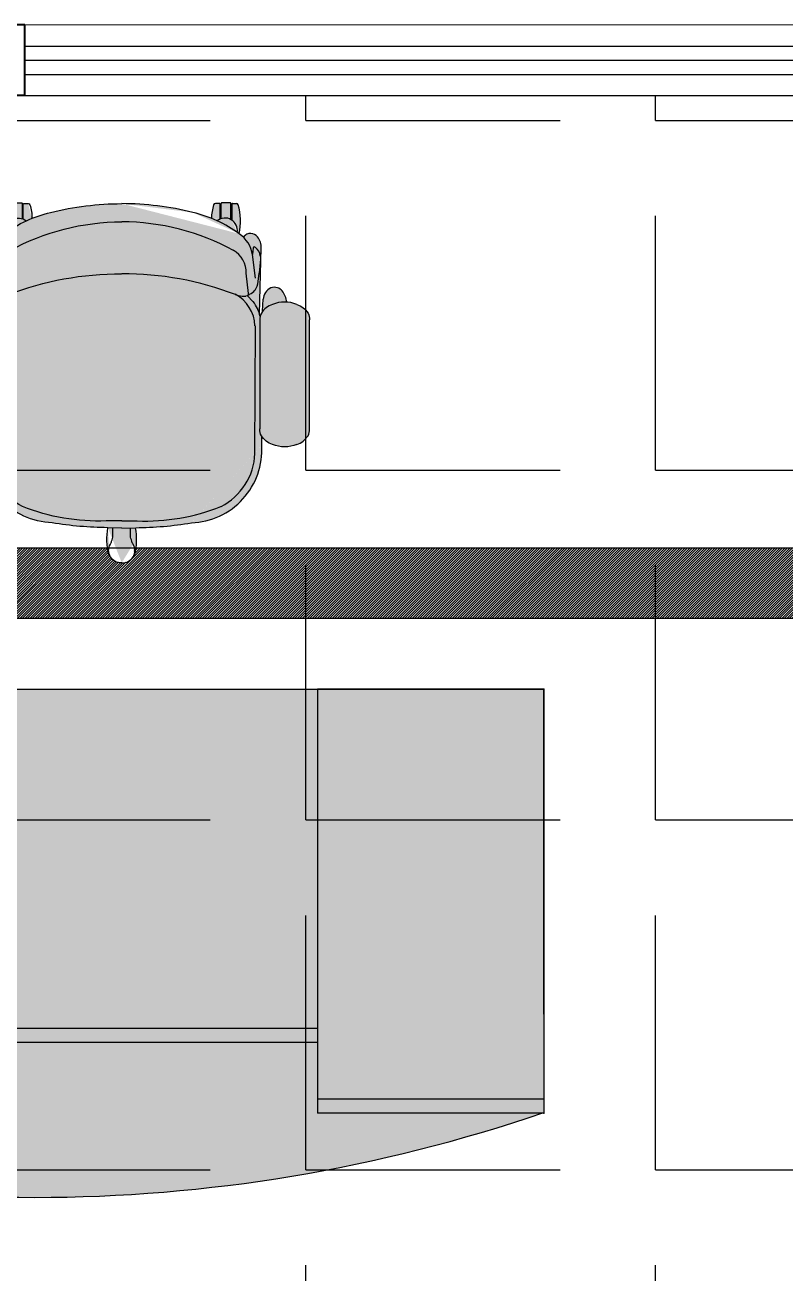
# Model space of a CAD drawing. Header units: inches. Extents: x 547 to 1628, y -123 to 254.
# Drawn here: x 623.7 to 677.4, y 166 to 254.3 of the extents above; entities that cross this region are included whole.
import ezdxf

# ---------------------------------------------------------------- set-up
doc = ezdxf.new("R2010")
doc.units = ezdxf.units.IN
doc.header["$MEASUREMENT"] = 0
doc.layers.add('Electrical-Baskets', color=6, linetype='Continuous')
doc.layers.add('Furniture', color=253, linetype='Continuous')
for name, color, linetype, lineweight in [('hatch', 252, 'Continuous', 0), ('Low Wall', 254, 'Continuous', 13), ('Wall', 7, 'Continuous', 40), ('Window', 150, 'Continuous', 25)]:
    doc.layers.add(name, color=color, linetype=linetype, lineweight=lineweight)
doc.styles.get("Standard").update_dxf_attribs({"font": ''})
doc.styles.get('Standard').set_extended_font_data('Arial')

# ---------------------------------------------------------------- blocks, each defined once
blk = doc.blocks.new('eqdf342')
h = blk.add_hatch(color=254)
h.paths.add_polyline_path([(0, -584.1999999999971), (736.5999999999985, -584.1999999999972), (736.5999999999985, -203.1999999999971), (609.5999999999985, -203.1999999999971), (609.5999999999985, 812.8000000000028), (0, 812.8000000000029)])
h.paths.add_polyline_path([(736.5999999999984, 812.8000000000028), (736.5999999999985, 1219.199999999997), (0, 1219.199999999997), (0, 812.8000000000029)])
h.paths.add_polyline_path([(762, 1216.881612280917), (762, 812.8000000000028), (635.0000000000001, 812.800000000003), (634.9999999999999, -177.8000000000029), (761.9999999999999, -177.8000000000029), (762.0000000000005, -607.2816122809093, 0.1662200486871662)])
h.paths.add_polyline_path([(635, 812.8000000000029), (609.5999999999985, 812.8000000000029), (609.5999999999985, -177.8000000000029), (635, -177.8000000000029)], flags=16)
h.paths.add_polyline_path([(736.5999999999987, 812.8000000000028), (761.9999999999999, 812.8000000000029), (762, 1216.881612280917, 0.0002172893384695846), (761.2062500000045, 1219.199999999997), (736.5999999999984, 1219.199999999997)])
h.paths.add_polyline_path([(736.5999999999987, -609.6000000000058), (761.2062499999993, -609.6000000000058, 0.0002172893384708728), (761.9999999999998, -607.281612280912), (761.9999999999999, -203.1999999999971), (736.5999999999984, -203.1999999999971)])
h.paths.add_polyline_path([(0, -584.1999999999971), (0, 0), (-660.4000000000016, 0), (-660.4000000000016, -584.1999999999971)])
h.paths.add_polyline_path([(-660.4000000000015, 0), (-1066.800000000003, 0), (-1066.800000000003, -584.1999999999971), (-660.4000000000016, -584.1999999999971)])
h.paths.add_polyline_path([(-1066.800000000003, -584.199999999997), (-1066.800000000003, -609.6000000000057), (0, -609.6000000000058), (0, -584.1999999999971)])
h.paths.add_polyline_path([(0, -584.1999999999971), (0, -609.6000000000058), (736.5999999999984, -609.6000000000058), (736.5999999999985, -584.1999999999972)])
h.paths.add_polyline_path([(-0.006350000000000001, -609.6000000000058), (-0.006349999999999994, -609.4814666666725), (0.03175000000000001, -609.4814666666725), (0.03175, -609.6000000000058)], flags=9)
at = {"color": 0, "linetype": 'ByBlock', "lineweight": -2}
for p, q in [((0, -609.6000000000058), (0, 1219.199999999997)), ((0, 1219.199999999997), (762, 1219.199999999997)), ((584.1999999999971, 1219.199999999997), (0, 1219.199999999997)), ((0, 1219.199999999997), (0, 812.8000000000029)), ((736.5999999999985, 812.8000000000029), (736.5999999999985, 1219.199999999997)), ((762, 1219.199999999997), (762, 812.8000000000029)), ((0, 812.8000000000029), (762, 812.8000000000029)), ((609.5999999999985, -203.1999999999971), (609.5999999999985, 812.8000000000029)), ((635, 812.8000000000029), (635, -177.8000000000029)), ((-1066.800000000003, 0), (-660.4000000000015, 0)), ((0, 0), (-1066.800000000003, 0)), ((-1066.800000000003, 0), (-1066.800000000003, -609.6000000000058)), ((-660.4000000000015, 0), (-660.4000000000015, -584.1999999999971)), ((0, -609.6000000000058), (0, 0)), ((762, -177.8000000000029), (609.5999999999985, -177.8000000000029)), ((762, -177.8000000000029), (762, -609.6000000000058)), ((762, -203.1999999999971), (609.5999999999985, -203.1999999999971)), ((736.5999999999985, -609.6000000000058), (736.5999999999985, -203.1999999999971)), ((-1066.800000000003, -584.1999999999971), (0, -584.1999999999971)), ((736.5999999999985, -584.1999999999971), (0, -584.1999999999971)), ((-1066.800000000003, -609.6000000000058), (0, -609.6000000000058)), ((762, -609.6000000000058), (0, -609.6000000000058))]:
    blk.add_line(p, q, dxfattribs=at)
blk.add_arc((-1905.793749999997, 304.8000000000029), 2819.4, 341.0753583147715, 18.92464669427573, dxfattribs=at)
for p in [(0, 1219.199999999997), (762, 1219.199999999997), (-1066.800000000003, 0), (0, 0), (-1066.800000000003, -609.6000000000058), (0, -609.6000000000058), (0, -609.6000000000058), (762, -608.0124999999971)]:
    blk.add_point(p, dxfattribs=at)
at = {"color": 0, "linetype": 'ByBlock', "lineweight": -2, "flags": 1}
for tag in ['CAPQT', 'CAPPN', 'CAPMG', 'CAPMC', 'CAPDH', 'CAPGC']:
    blk.add_attdef(tag, (762, 1219.199999999997), '', height=0.0254, rotation=270, dxfattribs=at)
at = {"color": 0, "linetype": 'ByBlock', "lineweight": -2, "text_generation_flag": 4, "flags": 1}
for tag in ['CAPQT', 'CAPMG', 'CAPMC', 'CAPGC', 'CAPDH', 'CAPPN']:
    blk.add_attdef(tag, (0, -609.6000000000058), '', height=0.0254, rotation=90, dxfattribs=at)
blk = doc.blocks.new('fdss')
at = {"layer": 'hatch', "ltscale": 10}
h = blk.add_hatch(color=254, dxfattribs=at)
edge = h.paths.add_edge_path(flags=17)
edge.add_line((62.16453280020505, -4.656612873077393e-10), (62.65903404541314, 15.82403984229313))
edge.add_line((62.65903404541314, 15.82403984229313), (60.10727747343481, 15.79773307353025))
edge.add_line((60.10727747343481, 15.79773307353025), (56.93228382337838, 15.79773307353025))
edge.add_line((56.93228382337838, 15.79773307353025), (55.34478699835017, 15.79773307353025))
edge.add_line((55.34478699835017, 15.79773307353025), (52.96354176104069, 15.79773307353025))
edge.add_line((52.96354176104069, 15.79773307353025), (49.78854811098427, 15.79773307353025))
edge.add_line((49.78854811098427, 15.79773307353025), (47.40730287320912, 15.79773307353025))
edge.add_line((47.40730287320912, 15.79773307353025), (45.81980604818091, 15.79773307353025))
edge.add_line((45.81980604818091, 15.79773307353025), (43.43856081087142, 16.59148148604436))
edge.add_line((43.43856081087142, 16.59148148604436), (41.05731557309628, 17.38522989855846))
edge.add_line((41.05731557309628, 17.38522989855846), (38.67607033578679, 18.17897831107257))
edge.add_line((38.67607033578679, 18.17897831107257), (37.08857351075858, 18.17897831107257))
edge.add_line((37.08857351075858, 18.17897831107257), (36.29482509801164, 18.97272672358667))
edge.add_line((36.29482509801164, 18.97272672358667), (33.91357986070216, 19.76647513610078))
edge.add_line((33.91357986070216, 19.76647513610078), (33.13753408472985, 20.54252091189846))
edge.add_ellipse((22.00735367275774, 1.510261648218147), major_axis=(15.59814902371642, 15.59814902371642), ratio=0.9999999999994021, start_angle=14.31790664952094, end_angle=138.9257860784577)
edge.add_line((0, -4.656612873077393e-10), (62.16453280020505, -4.656612873077393e-10))
edge = h.paths.add_edge_path()
edge.add_ellipse((42.64481239812449, -96.12079309119144), major_axis=(-86.84040243810473, 86.84040243810475), ratio=0.9999999999995066, start_angle=-54.51482813722178, end_angle=-31.86935314599312)
edge.add_ellipse((15.46686084894463, 20.38715955446241), major_axis=(-2.245059540254192, 2.245059540254193), ratio=0.9999999999984173, start_angle=-31.86935314378919, end_angle=26.50679336187554)
edge.add_ellipse((22.00735367275774, 1.510261648218147), major_axis=(15.59814902371642, 15.59814902371642), ratio=0.9999999999994021, start_angle=14.31790664952094, end_angle=138.9257860784577)
edge.add_line((33.13753408472985, 20.54252091189846), (33.91357986070216, 19.76647513610078))
edge.add_line((33.91357986070216, 19.76647513610078), (36.29482509801164, 18.97272672358667))
edge.add_line((36.29482509801164, 18.97272672358667), (37.08857351075858, 18.17897831107257))
edge.add_line((37.08857351075858, 18.17897831107257), (38.67607033578679, 18.17897831107257))
edge.add_line((38.67607033578679, 18.17897831107257), (41.05731557309628, 17.38522989855846))
edge.add_line((41.05731557309628, 17.38522989855846), (43.43856081087142, 16.59148148604436))
edge.add_line((43.43856081087142, 16.59148148604436), (45.81980604818091, 15.79773307353025))
edge.add_line((45.81980604818091, 15.79773307353025), (47.40730287320912, 15.79773307353025))
edge.add_line((47.40730287320912, 15.79773307353025), (49.78854811098427, 15.79773307353025))
edge.add_line((49.78854811098427, 15.79773307353025), (52.96354176104069, 15.79773307353025))
edge.add_line((52.96354176104069, 15.79773307353025), (55.34478699835017, 15.79773307353025))
edge.add_line((55.34478699835017, 15.79773307353025), (56.93228382337838, 15.79773307353025))
edge.add_line((56.93228382337838, 15.79773307353025), (60.10727747343481, 15.79773307353025))
edge.add_line((60.10727747343481, 15.79773307353025), (62.65903404541314, 15.82403984229313))
edge.add_line((62.65903404541314, 15.82403984229313), (62.94580013444647, 25.00055468949722))
edge = h.paths.add_edge_path()
edge.add_ellipse((238.8648282843642, 314.2471361794742), major_axis=(16.3154733121959, 16.31547331219589), ratio=0.9999999999949136, start_angle=41.04821798914606, end_angle=72.42165833937003)
edge.add_ellipse((247.5960608222522, 303.1346584042185), major_axis=(-26.19981717152747, 26.19981717152748), ratio=0.9999999999970061, start_angle=-13.50410581386768, end_angle=26.58752619633451)
edge.add_ellipse((272.2022616099566, 292.8159290415351), major_axis=(63.98071868391708, 3.233083592315019e-14), ratio=0.9637863869226073, start_angle=159.0760745588608, end_angle=200.9239254411391)
edge.add_ellipse((247.5960608222522, 282.4971996787935), major_axis=(26.19981717152094, 26.19981717152094), ratio=0.9999999999896932, start_angle=153.4124738034124, end_angle=193.5041058139157)
edge.add_ellipse((238.8648282843642, 271.3847219035961), major_axis=(-16.31547331257093, 16.31547331257093), ratio=0.9999999999814695, start_angle=107.5783416604748, end_angle=138.9517820104625)
edge.add_line((240.4549876037054, 248.3660179406288), (436.3413625108078, 248.3660179406288))
edge.add_ellipse((437.9315218296833, 271.3847219035961), major_axis=(-16.31547331203324, 16.31547331203324), ratio=0.9999999999899292, start_angle=131.0482179898794, end_angle=162.4216583390534)
edge.add_ellipse((429.200289292261, 282.4971996787935), major_axis=(-26.19981717152094, 26.19981717152094), ratio=0.9999999999896932, start_angle=166.4958941860843, end_angle=206.5875261965876)
edge.add_ellipse((404.5940885045566, 292.8159290415351), major_axis=(63.98071868391708, 3.233083592315019e-14), ratio=0.9637863869226073, start_angle=-20.92392544113925, end_angle=20.92392544113918)
edge.add_ellipse((429.200289292261, 303.1346584042185), major_axis=(26.19981717152748, 26.19981717152747), ratio=0.9999999999970057, start_angle=333.4124738036655, end_angle=373.5041058138676)
edge.add_ellipse((437.9315218296833, 314.2471361794742), major_axis=(16.31547331192588, 16.31547331192588), ratio=0.9999999999877751, start_angle=17.57834166091554, end_angle=48.95178201018164)
edge.add_line((436.3413625108078, 337.2658401424414), (240.4549876037054, 337.2658401423832))
edge = h.paths.add_edge_path()
edge.add_ellipse((429.200289292261, 282.4971996787935), major_axis=(-26.19981717152174, 26.19981717152173), ratio=0.9999999999783411, start_angle=172.7728919291521, end_angle=206.5875261968479, ccw=False)
edge.add_line((451.89595108293, 253.2095269217389), (473.5588068524376, 253.9832003421034))
edge.add_ellipse((471.6697116792202, 278.6372642799397), major_axis=(-17.48415781821646, 17.48415781821646), ratio=0.9999999999992946, start_angle=139.3816749517227, end_angle=199.7989738593442)
edge.add_ellipse((477.9627073635347, 274.2467711704085), major_axis=(-12.17036714668548, 12.17036714668549), ratio=0.9999999999946202, start_angle=204.1075801314231, end_angle=244.1770488223039)
edge.add_ellipse((475.389351521153, 273.3216255228035), major_axis=(-14.10393306961591, 14.10393306961591), ratio=0.9999999999015662, start_angle=244.2588881505525, end_angle=273.2040413972871)
edge.add_ellipse((467.3002130929381, 263.447237778455), major_axis=(-23.12482238218126, 23.12482238218126), ratio=0.9999999999719843, start_angle=-85.83154955171199, end_angle=-47.07157928400427)
edge.add_ellipse((404.5940885045566, 292.8159290415351), major_axis=(-63.98071868388828, 3.546376629702497e-09), ratio=0.9637863869156994, start_angle=159.0760745619891, end_angle=183.0801526079644, ccw=False)
edge = h.paths.add_edge_path()
edge.add_ellipse((597.4749527452514, 185.6598933518981), major_axis=(15.59814902379616, 15.59814902379616), ratio=0.9999999999970731, start_angle=275.5241782402335, end_angle=414.2736254379337)
edge.add_ellipse((406.9753337418661, 76.12261242471868), major_axis=(-161.5397348798268, 161.5397348798268), ratio=0.9999999999109419, start_angle=249.7139986796067, end_angle=260.0838050003027, ccw=False)
edge = h.paths.add_edge_path()
edge.add_ellipse((645.893605908379, 179.3099060517852), major_axis=(-0.5388142776209869, 0.5388142776209869), ratio=0.9999999996587985, start_angle=134.9999992899502, end_angle=224.9999949984312)
edge.add_line((646.6873543206602, 179.3865571386996), (646.6873543206602, 195.1082230504835))
edge.add_ellipse((645.893605908379, 195.1848743020673), major_axis=(0.5388142775336758, 0.5388142775336756), ratio=0.999999999982885, start_angle=314.9999949925429, end_angle=404.9999975145138)
edge.add_line((645.8169547850266, 195.9786227145814), (616.971832758747, 195.9786227145814))
edge.add_ellipse((597.4749527452514, 185.6598933518981), major_axis=(15.59814902319734, 15.59814902319735), ratio=0.9999999999942153, start_angle=296.10438023809905, end_angle=342.8900440389296, ccw=False)
edge.add_line((618.3453036285937, 178.5161576392711), (645.816954724025, 178.5161576392711))
edge = h.paths.add_edge_path()
edge.add_ellipse((597.4749527452514, 185.6598933518981), major_axis=(15.59814902862037, 15.59814902862037), ratio=0.9999999997031984, start_angle=275.52417823862015, end_angle=291.6834572484812, ccw=False)
edge.add_ellipse((406.9753337418661, 76.12261242471868), major_axis=(-161.5397351408764, 161.5397351408764), ratio=0.9999999985610724, start_angle=246.8955806917932, end_angle=249.7139987047584, ccw=False)
edge.add_ellipse((615.731166232843, 284.08469650388), major_axis=(-9.445928222784465, 122.5300878233641), ratio=0.810019521960175, start_angle=176.4122325360883, end_angle=190.699574069107)
edge.add_ellipse((642.7186122583225, 168.1974282765295), major_axis=(-2.245059540182729, 2.24505954018273), ratio=0.9999999999713267, start_angle=148.1306555019416, end_angle=224.9999949924542)
edge.add_line((645.893605908379, 168.1974279989954), (645.893605908379, 175.3411638503894))
edge.add_ellipse((644.3061090833507, 175.3411639892147), major_axis=(1.122529770131225, 1.122529770131225), ratio=0.9999999999257737, start_angle=314.9999949874055, end_angle=404.9999974979428)
edge.add_line((644.3061091527343, 176.9286608142429), (617.7325459956191, 176.9286608142429))
edge = h.paths.add_edge_path()
edge.add_ellipse((644.3061090833507, 199.1536163646379), major_axis=(-1.122529770102121, 1.122529770102121), ratio=0.9999999999776287, start_angle=134.9999993102884, end_angle=224.9999949922737)
edge.add_line((645.893605908379, 199.1536162258708), (645.893605908379, 206.2973517997307))
edge.add_ellipse((642.7186122583225, 206.297352077323), major_axis=(-2.245059540235192, 2.245059540235192), ratio=0.9999999999646646, start_angle=224.9999949915946, end_angle=301.8693549635969)
edge.add_ellipse((615.731166232843, 90.41008385003079), major_axis=(-11.24737355771313, 122.3798879525913), ratio=0.94439672326674, start_angle=-19.36337202779663, end_angle=6.484992822207834)
edge.add_ellipse((406.9753337418661, 76.12261242471868), major_axis=(-161.5397349543292, 161.5397349543292), ratio=0.9999999994715403, start_angle=260.0838050045734, end_angle=261.1253731376074, ccw=False)
edge.add_ellipse((597.4749527452514, 185.6598933518981), major_axis=(-15.59814902387661, 15.59814902387661), ratio=0.9999999999863068, start_angle=257.66606485321, end_angle=324.2736254374823, ccw=False)
edge.add_line((616.0449900068343, 197.5661195396096), (644.3061090642586, 197.5661195396096))
h = blk.add_hatch(color=254, dxfattribs=at)
edge = h.paths.add_edge_path()
edge.add_ellipse((238.8648282843642, 271.3847219043528), major_axis=(-16.31547331257093, 16.31547331257093), ratio=0.9999999999814695, start_angle=107.5783416604748, end_angle=138.9517820104625)
edge.add_line((240.4549876037054, 248.3660179413855), (338.3981750570238, 248.3660179413855))
edge.add_line((338.3981750570238, 248.3660179413855), (338.3981750570238, 1.164153218269348e-10))
edge.add_line((338.3981750570238, 1.164153218269348e-10), (62.16453280020505, -5.820766091346741e-11))
edge.add_line((62.16453280020505, -5.820766091346741e-11), (62.94653849164024, 25.02418212714838))
edge.add_ellipse((687.9622717713937, 20.56022354937159), major_axis=(55.96045752096281, 622.5215024511311), ratio=0.9999999999400125, start_angle=85.50716150819142, end_angle=94.72748685206261, ccw=False)
edge.add_ellipse((202.3282688097097, 120.8140457994305), major_axis=(55.19465841688588, 118.8843655737606), ratio=0.9963052455598815, start_angle=21.215565145042376, end_angle=112.9421562131644, ccw=False)
edge.add_line((210.9194758511148, 251.5410115915001), (227.2169176978059, 251.5410115914419))
edge.add_ellipse((247.5960608222522, 282.4971996796085), major_axis=(-26.19981730991037, 26.19981730991037), ratio=0.9999999949977518, start_angle=101.6654831023674, end_angle=103.5041057487518)
edge = h.paths.add_edge_path()
edge.add_line((475.8330085272901, 248.3660179413855), (565.7250162446871, 250.7472631789278))
edge.add_ellipse((566.6245032921433, 221.1834113001241), major_axis=(-20.91447363501026, 20.91447363501025), ratio=0.9999999999920114, start_angle=275.36488102564175, end_angle=316.7426997715107, ccw=False)
edge.add_ellipse((575.052072621882, 230.6586626296048), major_axis=(11.95745736347888, 11.95745736347888), ratio=0.9999999999796412, start_angle=320.28259989838864, end_angle=366.8763062670017, ccw=False)
edge.add_ellipse((577.8667774568312, 231.3834726554342), major_axis=(9.933814021855332, 9.933814021855332), ratio=0.999999999902728, start_angle=288.35919730132923, end_angle=318.395637194426, ccw=False)
edge.add_ellipse((574.3975931033492, 233.1094834069954), major_axis=(12.67372504345916, 12.67372504345916), ratio=0.9999999997883333, start_angle=261.5394185256755, end_angle=288.4001101327738, ccw=False)
edge.add_ellipse((545.0875575193204, 180.103654465056), major_axis=(39.29928148807686, 39.29928148807686), ratio=0.9999999996418352, start_angle=349.0298279231851, end_angle=358.99702939766524, ccw=False)
edge.add_ellipse((406.9753337418661, 76.12261242547538), major_axis=(161.5397348646931, 161.5397348646931), ratio=0.9999999999986922, start_angle=328.1159662730934, end_angle=351.2099286872469, ccw=False)
edge.add_ellipse((121.7354931151494, -0.171140328340698), major_axis=(-95.63585906422314, 514.8435683179765), ratio=0.9999999999757968, start_angle=259.4955687369527, end_angle=273.6406424976088, ccw=False)
edge.add_line((645.3862241138704, 2.91038304567337e-10), (338.3981750570238, 1.164153218269348e-10))
edge.add_line((338.3981750570238, 1.164153218269348e-10), (338.3981750570238, 248.3660179413855))
edge.add_line((338.3981750570238, 248.3660179413855), (475.8330085272901, 248.3660179413855))
h = blk.add_hatch(color=254, dxfattribs=at)
edge = h.paths.add_edge_path(flags=17)
edge.add_line((62.16453280020505, -4.656612873077393e-10), (62.65903404541314, -15.82403984322445))
edge.add_line((62.65903404541314, -15.82403984322445), (60.10727747343481, -15.79773307440337))
edge.add_line((60.10727747343481, -15.79773307440337), (56.93228382337838, -15.79773307440337))
edge.add_line((56.93228382337838, -15.79773307440337), (55.34478699835017, -15.79773307440337))
edge.add_line((55.34478699835017, -15.79773307440337), (52.96354176104069, -15.79773307440337))
edge.add_line((52.96354176104069, -15.79773307440337), (49.78854811098427, -15.79773307440337))
edge.add_line((49.78854811098427, -15.79773307440337), (47.40730287320912, -15.79773307440337))
edge.add_line((47.40730287320912, -15.79773307440337), (45.81980604818091, -15.79773307440337))
edge.add_line((45.81980604818091, -15.79773307440337), (43.43856081087142, -16.59148148691747))
edge.add_line((43.43856081087142, -16.59148148691747), (41.05731557309628, -17.38522989948979))
edge.add_line((41.05731557309628, -17.38522989948979), (38.67607033578679, -18.17897831200389))
edge.add_line((38.67607033578679, -18.17897831200389), (37.08857351075858, -18.17897831200389))
edge.add_line((37.08857351075858, -18.17897831200389), (36.29482509801164, -18.972726724518))
edge.add_line((36.29482509801164, -18.972726724518), (33.91357986070216, -19.7664751370321))
edge.add_line((33.91357986070216, -19.7664751370321), (33.13753408472985, -20.54252091282979))
edge.add_ellipse((22.00735367275774, -1.51026164914947), major_axis=(-15.59814902371735, 15.59814902371735), ratio=0.9999999999993979, start_angle=41.07421392139162, end_angle=165.682093350479, ccw=False)
edge.add_line((0, -4.656612873077393e-10), (62.16453280020505, -4.656612873077393e-10))
edge = h.paths.add_edge_path()
edge.add_ellipse((42.64481239812449, 96.12079309031833), major_axis=(-86.84040243861882, 86.84040243861882), ratio=0.9999999999997183, start_angle=121.8693531459794, end_angle=144.5148281371963, ccw=False)
edge.add_ellipse((15.46686084894463, -20.38715955533553), major_axis=(2.245059540283108, 2.245059540283108), ratio=0.9999999999925331, start_angle=153.493206638986, end_angle=211.869353144179, ccw=False)
edge.add_ellipse((22.00735367275774, -1.51026164914947), major_axis=(-15.59814902371735, 15.59814902371735), ratio=0.9999999999993979, start_angle=41.07421392139162, end_angle=165.682093350479, ccw=False)
edge.add_line((33.13753408472985, -20.54252091282979), (33.91357986070216, -19.7664751370321))
edge.add_line((33.91357986070216, -19.7664751370321), (36.29482509801164, -18.972726724518))
edge.add_line((36.29482509801164, -18.972726724518), (37.08857351075858, -18.17897831200389))
edge.add_line((37.08857351075858, -18.17897831200389), (38.67607033578679, -18.17897831200389))
edge.add_line((38.67607033578679, -18.17897831200389), (41.05731557309628, -17.38522989948979))
edge.add_line((41.05731557309628, -17.38522989948979), (43.43856081087142, -16.59148148691747))
edge.add_line((43.43856081087142, -16.59148148691747), (45.81980604818091, -15.79773307440337))
edge.add_line((45.81980604818091, -15.79773307440337), (47.40730287320912, -15.79773307440337))
edge.add_line((47.40730287320912, -15.79773307440337), (49.78854811098427, -15.79773307440337))
edge.add_line((49.78854811098427, -15.79773307440337), (52.96354176104069, -15.79773307440337))
edge.add_line((52.96354176104069, -15.79773307440337), (55.34478699835017, -15.79773307440337))
edge.add_line((55.34478699835017, -15.79773307440337), (56.93228382337838, -15.79773307440337))
edge.add_line((56.93228382337838, -15.79773307440337), (60.10727747343481, -15.79773307446158))
edge.add_line((60.10727747343481, -15.79773307446158), (62.65903404541314, -15.82403984322445))
edge.add_line((62.65903404541314, -15.82403984322445), (62.94580013444647, -25.00055469042854))
edge = h.paths.add_edge_path()
edge.add_ellipse((238.8648282843642, -314.2471361803473), major_axis=(-16.31547331257092, 16.31547331257092), ratio=0.9999999999814699, start_angle=107.57834166047479, end_angle=138.9517820104625, ccw=False)
edge.add_ellipse((247.5960608222522, -303.1346584051498), major_axis=(26.19981717152904, 26.19981717152905), ratio=0.9999999999947753, start_angle=153.4124738035289, end_angle=193.5041058138967, ccw=False)
edge.add_ellipse((272.2022616099566, -292.8159290424082), major_axis=(-63.98071868391708, 3.233083592315019e-14), ratio=0.9637863869226073, start_angle=339.0760745588608, end_angle=380.92392544113926, ccw=False)
edge.add_ellipse((247.5960608222522, -282.4971996797249), major_axis=(-26.19981717152748, 26.19981717152747), ratio=0.9999999999970057, start_angle=-13.504105813867625, end_angle=26.587526196334522, ccw=False)
edge.add_ellipse((238.8648282843642, -271.3847219045274), major_axis=(16.31547331257093, 16.31547331257093), ratio=0.9999999999814695, start_angle=401.04821798953753, end_angle=432.4216583395252, ccw=False)
edge.add_line((240.4549876037054, -248.3660179415601), (436.3413625108078, -248.3660179415601))
edge.add_ellipse((437.9315218296833, -271.3847219045274), major_axis=(16.31547331203324, 16.31547331203324), ratio=0.9999999999899292, start_angle=377.5783416609466, end_angle=408.9517820101205, ccw=False)
edge.add_ellipse((429.200289292261, -282.4971996797249), major_axis=(26.19981717152747, 26.19981717152748), ratio=0.9999999999970061, start_angle=333.4124738036655, end_angle=373.5041058138677, ccw=False)
edge.add_ellipse((404.5940885045566, -292.8159290424082), major_axis=(-63.98071868391708, 3.233083592315019e-14), ratio=0.9637863869226073, start_angle=159.0760745588609, end_angle=200.9239254411392, ccw=False)
edge.add_ellipse((429.200289292261, -303.1346584051498), major_axis=(-26.19981717152904, 26.19981717152904), ratio=0.9999999999947745, start_angle=166.4958941861033, end_angle=206.5875261964711, ccw=False)
edge.add_ellipse((437.9315218296833, -314.2471361803473), major_axis=(-16.31547331203324, 16.31547331203324), ratio=0.9999999999899291, start_angle=131.0482179898794, end_angle=162.4216583390534, ccw=False)
edge.add_line((436.3413625108078, -337.2658401433146), (240.4549876037054, -337.2658401433146))
edge = h.paths.add_edge_path()
edge.add_ellipse((429.200289292261, -282.4971996797249), major_axis=(26.19981717152005, 26.19981717152003), ratio=0.9999999999814048, start_angle=333.4124738033078, end_angle=367.227108070826)
edge.add_line((451.89595108293, -253.2095269226702), (473.5588068524376, -253.9832003429765))
edge.add_ellipse((471.6697116792202, -278.6372642808128), major_axis=(17.48415781821174, 17.48415781821174), ratio=0.9999999999978535, start_angle=340.2010261405074, end_angle=400.61832504831807, ccw=False)
edge.add_ellipse((477.9627073635347, -274.2467711713398), major_axis=(12.17036714666805, 12.17036714666805), ratio=0.9999999999927534, start_angle=295.82295117783724, end_angle=335.89241986853705, ccw=False)
edge.add_ellipse((475.389351521153, -273.3216255236766), major_axis=(14.10393306951092, 14.10393306951092), ratio=0.9999999999111665, start_angle=266.79595860257075, end_angle=295.74111184966273, ccw=False)
edge.add_ellipse((467.3002130929381, -263.4472377793281), major_axis=(23.12482238202783, 23.12482238202783), ratio=0.9999999999796385, start_angle=227.0715792837856, end_angle=265.83154955161353, ccw=False)
edge.add_ellipse((404.5940885045566, -292.8159290424082), major_axis=(63.98071868388828, 3.546376629702497e-09), ratio=0.9637863869156994, start_angle=-3.080152607964416, end_angle=20.92392543801091)
edge = h.paths.add_edge_path()
edge.add_ellipse((597.4749527452514, -185.6598933528294), major_axis=(15.59814902377573, 15.59814902377573), ratio=0.9999999999995214, start_angle=215.7263745621588, end_angle=354.4758217598645, ccw=False)
edge.add_ellipse((406.9753337418661, -76.12261242565), major_axis=(161.5397348821486, 161.5397348821486), ratio=0.9999999998974979, start_angle=279.9161949995666, end_angle=290.2860013201428)
edge = h.paths.add_edge_path()
edge.add_ellipse((645.893605908379, -179.3099060526583), major_axis=(0.5388142775918829, 0.5388142775918829), ratio=0.9999999996904395, start_angle=315.0000049980986, end_angle=405.0000007091433, ccw=False)
edge.add_line((646.6873543206602, -179.3865571396309), (646.6873543206602, -195.1082230513566))
edge.add_ellipse((645.893605908379, -195.1848743029987), major_axis=(-0.538814277533676, 0.5388142775336758), ratio=0.9999999999828846, start_angle=135.0000024854862, end_angle=225.0000050118338, ccw=False)
edge.add_line((645.8169547850266, -195.9786227155128), (616.971832758747, -195.9786227155128))
edge.add_ellipse((597.4749527452514, -185.6598933528294), major_axis=(-15.59814902320615, 15.59814902320615), ratio=0.9999999999957969, start_angle=197.1099559610449, end_angle=243.8956197620082)
edge.add_line((618.3453036285937, -178.5161576401442), (645.816954724025, -178.5161576401442))
edge = h.paths.add_edge_path()
edge.add_ellipse((597.4749527452514, -185.6598933528294), major_axis=(-15.59814902962747, 15.59814902962747), ratio=0.9999999996429645, start_angle=248.3165427528425, end_angle=264.4758217618272)
edge.add_ellipse((406.9753337418661, -76.12261242565), major_axis=(161.5397351408764, 161.5397351408764), ratio=0.9999999985610724, start_angle=290.2860012952416, end_angle=293.1044193082068)
edge.add_ellipse((615.731166232843, -284.0846965047531), major_axis=(9.445928222792993, 122.5300878233052), ratio=0.8100195219603714, start_angle=349.3004259308954, end_angle=363.5877674639175, ccw=False)
edge.add_ellipse((642.7186122583225, -168.1974282774609), major_axis=(2.24505954020745, 2.24505954020745), ratio=0.9999999999426049, start_angle=315.0000050077734, end_angle=391.86934449879624, ccw=False)
edge.add_line((645.893605908379, -168.1974279998685), (645.893605908379, -175.3411638513207))
edge.add_ellipse((644.3061090833507, -175.3411639900878), major_axis=(-1.122529770160329, 1.122529770160329), ratio=0.9999999998739199, start_angle=135.0000025005717, end_angle=225.0000050119792, ccw=False)
edge.add_line((644.3061091527343, -176.928660815116), (617.7325459956191, -176.928660815116))
edge = h.paths.add_edge_path()
edge.add_ellipse((644.3061090833507, -199.1536163655692), major_axis=(1.122529770102121, 1.122529770102121), ratio=0.9999999999776287, start_angle=315.0000050077263, end_angle=405.00000068971156, ccw=False)
edge.add_line((645.893605908379, -199.1536162268021), (645.893605908379, -206.297351800662))
edge.add_ellipse((642.7186122583225, -206.2973520781961), major_axis=(2.245059540241941, 2.245059540241942), ratio=0.999999999975053, start_angle=238.1306450358976, end_angle=315.0000050076526, ccw=False)
edge.add_ellipse((615.731166232843, -90.4100838509039), major_axis=(11.24737355766903, 122.3798879526522), ratio=0.9443967232665171, start_angle=173.5150071777719, end_angle=199.3633720277702, ccw=False)
edge.add_ellipse((406.9753337418661, -76.12261242565), major_axis=(161.5397349543292, 161.5397349543292), ratio=0.9999999994715403, start_angle=278.8746268623925, end_angle=279.9161949954266)
edge.add_ellipse((597.4749527452514, -185.6598933528294), major_axis=(15.59814902394774, 15.59814902394774), ratio=0.9999999999803606, start_angle=215.7263745626792, end_angle=282.3339351467188)
edge.add_line((616.0449900068343, -197.566119540541), (644.3061090642586, -197.566119540541))
h = blk.add_hatch(color=254, dxfattribs=at)
edge = h.paths.add_edge_path()
edge.add_ellipse((238.8648282848299, -271.3847219042946), major_axis=(-16.31547331203324, 16.31547331203324), ratio=0.9999999999899291, start_angle=311.0482179898795, end_angle=342.4216583390534, ccw=False)
edge.add_line((240.4549876037054, -248.3660179413273), (338.3981750574894, -248.3660179412109))
edge.add_line((338.3981750574894, -248.3660179412109), (338.3981750570238, 1.164153218269348e-10))
edge.add_line((338.3981750570238, 1.164153218269348e-10), (62.16453280020505, -5.820766091346741e-11))
edge.add_line((62.16453280020505, -5.820766091346741e-11), (62.9465384921059, -25.024182127323))
edge.add_ellipse((687.9622717713937, -20.5602235487313), major_axis=(441.9641352961079, 441.9641352961078), ratio=0.9999999999948678, start_angle=135.4092083191281, end_angle=144.629533663557)
edge.add_ellipse((202.3282688101754, -120.8140457993723), major_axis=(-55.19465848296064, 118.8843655432648), ratio=0.9963052455609196, start_angle=67.05784375515447, end_angle=158.7844348230795)
edge.add_line((210.9194758515805, -251.5410115914419), (227.2169176982716, -251.5410115913837))
edge.add_ellipse((247.5960608227178, -282.497199679492), major_axis=(26.19981724651619, 26.19981724651621), ratio=0.9999999972876671, start_angle=436.49589422145743, end_angle=438.3345168717012, ccw=False)
edge = h.paths.add_edge_path()
edge.add_line((475.8330085277557, -248.3660179410363), (565.7250162446871, -250.7472631784622))
edge.add_ellipse((566.6245032921433, -221.1834112996003), major_axis=(20.91447363505358, 20.91447363505358), ratio=0.9999999999991769, start_angle=223.2573002282879, end_angle=264.6351189750866)
edge.add_ellipse((575.052072621882, -230.6586626290809), major_axis=(-11.95745736368913, 11.95745736368913), ratio=0.9999999999715777, start_angle=173.1236937343063, end_angle=219.7174001019837)
edge.add_ellipse((577.8667774568312, -231.3834726549103), major_axis=(-9.933814020836854, 9.933814020836856), ratio=0.9999999999355793, start_angle=221.604362804752, end_angle=251.6408026981081)
edge.add_ellipse((574.3975931033492, -233.1094834064716), major_axis=(12.67372504104469, 12.67372504104469), ratio=0.9999999999837391, start_angle=341.5998898633147, end_angle=368.460581475029)
edge.add_ellipse((545.0875575193204, -180.1036544645904), major_axis=(39.29928149388513, 39.29928149388512), ratio=0.999999999852527, start_angle=271.0029706018709, end_angle=280.9701720717706)
edge.add_ellipse((406.9753337418661, -76.12261242518434), major_axis=(-161.5397348647855, 161.5397348647856), ratio=0.9999999999995213, start_angle=188.7900713128738, end_angle=211.8840337269829)
edge.add_ellipse((121.7354931151494, 0.1711403282824904), major_axis=(-370.2770026366651, 370.2770026366651), ratio=0.9999999999991824, start_angle=210.8362007460228, end_angle=224.9812745070078)
edge.add_line((645.3862241138704, 2.91038304567337e-10), (338.3981750570238, 1.164153218269348e-10))
edge.add_line((338.3981750570238, 1.164153218269348e-10), (338.3981750574894, -248.3660179412109))
edge.add_line((338.3981750574894, -248.3660179412109), (475.8330085277557, -248.3660179410363))
for p, q in [((240.4549876037054, 337.2658401431981), (436.3413625108078, 337.2658401431981)), ((210.9194758511148, 251.5410115915001), (227.2349395686761, 251.5410115915001)), ((436.3413625108078, 248.3660179413855), (240.4549876037054, 248.3660179413855)), ((447.0523539050482, 247.6036164944526), (565.7250162446871, 250.7472631789278)), ((451.89595108293, 253.2095269224956), (473.5588068524376, 253.9832003428601)), ((545.8813059316017, 249.1597663538996), (520.4813567311503, 246.7785211163573)), ((551.4375448194332, 249.1597663538996), (545.8813059316017, 249.1597663538996)), ((426.0252956422046, 239.6347854037303), (195.8382560135797, 238.8410369912162)), ((469.6814583302476, 235.6660433411598), (480.0001876931638, 226.1410623909906)), ((480.0001876931638, 225.3473139784764), (479.2064392804168, 222.9660687408759)), ((483.9689297555014, 227.7285592160188), (520.4813567311503, 223.75981715339)), ((505.4001368936151, 245.1910242913291), (520.4813567311503, 246.7785211163573)), ((511.750124193728, 240.4285338162445), (553.8187900567427, 234.8722949286457)), ((565.7250162446871, 236.4597917536739), (553.8187900567427, 234.8722949286457)), ((482.3814329304732, 203.9161068405374), (480.0001876931638, 210.2660941406502)), ((645.893605908379, 199.1536163654528), (645.893605908379, 206.2973520780797)), ((644.3061090833507, 197.5661195404246), (616.0449900068343, 197.5661195404246)), ((616.971832758747, 195.9786227153381), (645.893605908379, 195.9786227153381)), ((646.6873543206602, 195.184874302824), (646.6873543206602, 179.3099060525419)), ((617.7325459956191, 176.9286608149996), (644.3061090833507, 176.9286608149996)), ((618.3453036285937, 178.5161576400278), (645.893605908379, 178.5161576400278)), ((645.893605908379, 175.3411639899714), (645.893605908379, 168.1974282772862)), ((62.16453280020505, -5.820766091346741e-11), (62.94653849164024, 25.02418212778866)), ((75.18849731143564, -5.820766091346741e-11), (75.18849731143564, 27.70395926199853)), ((33.11983144795522, 20.56022354937159), (33.91357986070216, 19.76647513685748)), ((33.91357986070216, 19.76647513685748), (36.29482509801164, 18.97272672434337)), ((36.29482509801164, 18.97272672434337), (37.08857351075858, 18.17897831182927)), ((37.08857351075858, 18.17897831182927), (38.67607033578679, 18.17897831182927)), ((37.08857351075858, 18.17897831182927), (37.08857351075858, 18.17897831182927)), ((38.67607033578679, 18.17897831182927), (41.05731557309628, 17.38522989931516)), ((41.05731557309628, 17.38522989931516), (43.43856081087142, 16.59148148680106)), ((43.43856081087142, 16.59148148680106), (45.81980604818091, 15.79773307428695)), ((45.81980604818091, 15.79773307428695), (47.40730287320912, 15.79773307428695)), ((47.40730287320912, 15.79773307428695), (49.78854811098427, 15.79773307428695)), ((49.78854811098427, 15.79773307428695), (52.96354176104069, 15.79773307428695)), ((52.96354176104069, 15.79773307428695), (55.34478699835017, 15.79773307428695)), ((55.34478699835017, 15.79773307428695), (56.93228382337838, 15.79773307428695)), ((56.93228382337838, 15.79773307428695), (60.10727747343481, 15.79773307428695)), ((60.10727747343481, 15.79773307428695), (62.65903404541314, 15.82403984304983)), ((33.11983144795522, -20.56022354954621), (33.91357986070216, -19.7664751370321)), ((33.91357986070216, -19.7664751370321), (36.29482509801164, -18.972726724518)), ((36.29482509801164, -18.972726724518), (37.08857351075858, -18.17897831200389)), ((37.08857351075858, -18.17897831200389), (38.67607033578679, -18.17897831200389)), ((37.08857351075858, -18.17897831200389), (37.08857351075858, -18.17897831200389)), ((38.67607033578679, -18.17897831200389), (41.05731557309628, -17.38522989948979)), ((41.05731557309628, -17.38522989948979), (43.43856081087142, -16.59148148691747)), ((43.43856081087142, -16.59148148691747), (45.81980604818091, -15.79773307440337)), ((45.81980604818091, -15.79773307440337), (47.40730287320912, -15.79773307440337)), ((47.40730287320912, -15.79773307440337), (49.78854811098427, -15.79773307440337)), ((49.78854811098427, -15.79773307440337), (52.96354176104069, -15.79773307440337)), ((52.96354176104069, -15.79773307440337), (55.34478699835017, -15.79773307440337)), ((55.34478699835017, -15.79773307440337), (56.93228382337838, -15.79773307440337)), ((56.93228382337838, -15.79773307440337), (60.10727747343481, -15.79773307440337)), ((60.10727747343481, -15.79773307440337), (62.65903404541314, -15.82403984322445)), ((62.16453280020505, -5.820766091346741e-11), (62.94653849164024, -25.02418212790508)), ((75.18849731143564, -5.820766091346741e-11), (75.18849731143564, -27.70395926217316)), ((617.7325459956191, -176.928660815116), (644.3061090833507, -176.928660815116)), ((618.3453036285937, -178.5161576401442), (645.893605908379, -178.5161576401442)), ((645.893605908379, -175.3411639900878), (645.893605908379, -168.1974282774609)), ((646.6873543206602, -195.1848743029987), (646.6873543206602, -179.3099060526583)), ((644.3061090833507, -197.566119540541), (616.0449900068343, -197.566119540541)), ((616.971832758747, -195.9786227155128), (645.893605908379, -195.9786227155128)), ((645.893605908379, -199.1536163655692), (645.893605908379, -206.2973520781961)), ((480.0001876931638, -225.3473139785929), (479.2064392804168, -222.9660687410505)), ((482.3814329304732, -203.9161068406538), (480.0001876931638, -210.2660941407667)), ((483.9689297555014, -227.7285592161352), (520.4813567311503, -223.7598171535647)), ((426.0252956422046, -239.634785403905), (195.8382560135797, -238.8410369913909)), ((469.6814583302476, -235.6660433412762), (480.0001876931638, -226.141062391107)), ((505.4001368936151, -245.1910242915037), (520.4813567311503, -246.7785211165319)), ((511.750124193728, -240.4285338164191), (553.8187900567427, -234.8722949287621)), ((545.8813059316017, -249.1597663540742), (520.4813567311503, -246.7785211165319)), ((565.7250162446871, -236.4597917537903), (553.8187900567427, -234.8722949287621)), ((210.9194758511148, -251.5410115916166), (227.2349395686761, -251.5410115916166)), ((436.3413625108078, -248.3660179415601), (240.4549876037054, -248.3660179415601)), ((447.0523539050482, -247.6036164946272), (565.7250162446871, -250.7472631791024)), ((451.89595108293, -253.2095269226702), (473.5588068524376, -253.9832003429765)), ((551.4375448194332, -249.1597663540742), (545.8813059316017, -249.1597663540742)), ((240.4549876037054, -337.2658401433146), (436.3413625108078, -337.2658401433146))]:
    blk.add_line(p, q)
at = {"extrusion": (0, 0, -1)}
for centre, major_axis, ratio, start_param, end_param in [((238.8648282843642, 314.2471361802309), (16.31547331257093, 16.31547331257093), 0.9999999999814695, -1.263996387779124, -0.7164265559937967), ((404.5940885045566, 292.8159290422918), (-63.98071868391708, 3.233083592315019e-14), 0.9637863869226073, 2.776401262200107, 3.506784044979478), ((467.3002130929381, 263.4472377792117), (-23.12482238218124, 23.12482238218124), 0.9999999999719852, 0.8215540426194292, 1.498043141766037), ((475.389351521153, 273.3216255235602), (-14.10393306961592, 14.10393306961592), 0.9999999999015655, 1.514875255042037, 2.020063481691882), ((477.9627073635347, 274.2467711712234), (-12.17036714670784, 12.17036714670784), 0.9999999999910215, 2.021491847429225, 2.720836005609911), ((202.3282688097097, 120.8140457994305), (55.19465841688588, 118.8843655737606), 0.9963052455598815, 4.311972816958098, 5.912903842727249), ((437.9315218296833, 271.3847219043528), (-16.31547331203324, 16.31547331203324), 0.9999999999899291, 3.448392592613799, 3.995962424384925), ((424.4377988171764, 174.5474155774573), (54.0769201889802, 54.0769201889802), 0.9999999999952899, -0.544214309195515, -0.1564679086203424), ((471.6697116792202, 278.6372642806964), (-17.48415781821646, 17.48415781821645), 0.9999999999992947, 2.796035371227948, 3.850516162327515), ((549.850047994405, 227.7285592160188), (14.8465871148607, 14.8465871148607), 0.9999999999972433, -0.7357065618007914, 0.1613659918233425), ((566.6245032921433, 221.1834113001241), (-20.91447363501026, 20.91447363501025), 0.9999999999920114, 0.7549823145108344, 1.477161488919678), ((423.6440504044294, 172.9599187524291), (47.00097543774281, 47.00097543774282), 0.9999999999973547, -0.7517265021740158, 0.3019955217861332), ((483.9689297555014, 223.75981715339), (3.300420649237728, 3.300420649237729), 0.9999999997374731, 4.243711571001659, 5.205719063602507), ((483.9689297555014, 229.316056041047), (-1.468884992761746, 1.468884992761746), 0.9999999998623406, 3.927417598081742, 5.578651968066146), ((499.8438980057836, 223.7598171534482), (-12.86997634036339, 12.86997634036338), 0.9999999999967807, 5.819354351355789, 6.50604691703459), ((509.3688789559528, 207.0911004905938), (26.94843512877746, 26.94843512877748), 0.9999999999992225, -1.329065436121702, -0.8837726056465032), ((565.7250162446871, 238.0472885787021), (1.312607603126618, 1.312607603126619), 0.9999999999669555, 0.9290373385383051, 2.293348795239726), ((563.343771006912, 238.0472885787021), (-2.902337923852122, 2.902337923852122), 0.9999999999314472, 1.793197236446325, 2.458505711913031), ((574.3975931033492, 233.1094834069954), (12.67372504345916, 12.67372504345916), 0.9999999997883333, 1.249653822248422, 1.718461330155095), ((575.052072621882, 230.6586626296048), (11.95745736347888, 11.95745736347888), 0.9999999999796412, -0.1200141847347003, 0.6931994021050483), ((577.8667774568312, 231.3834726554342), (9.933814021855332, 9.933814021855332), 0.999999999902728, 0.7261331141515321, 1.250367885863444), ((514.1313694310375, 219.7910750908195), (24.92207371345875, 24.92207371345875), 0.999999999976468, 3.662907606373089, 4.015109392514058), ((-41.49251932790503, 3.097758474061266), (553.3757907095038, 90.75257744129718), 0.9999999999904914, -0.2042007073400882, 0.1676340476082678), ((521.2751051438972, 176.9286608149996), (-33.11776272330138, 33.11776272330138), 0.9999999999906594, 0.7633071760399761, 1.830682597554749), ((406.9753337418661, 76.12261242547538), (161.5397348646931, 161.5397348646931), 0.9999999999986922, 0.1534156858926423, 0.5564813673514388), ((615.731166232843, 90.41008385078749), (-11.24737355546014, 122.3798879528408), 0.9443967232580195, -0.1131844767362629, 0.3379545961572146), ((597.4749527452514, 185.6598933526548), (15.59814902381322, 15.59814902381323), 0.9999999999963711, -0.9472534608859995, 1.474381228035863), ((642.7186122583225, 206.2973520780797), (-2.245059540235191, 2.245059540235191), 0.9999999999646648, 1.014571152193332, 2.356194577605509), ((193.4570107758045, -0.07723517605336383), (-296.4350088328844, 296.4350088328843), 0.9999999999961405, 1.856146893896594, 2.355858884253469), ((644.3061090833507, 199.1536163654528), (-1.122529770131224, 1.122529770131224), 0.9999999999257748, 2.356194577604397, 3.926990829050906), ((645.893605908379, 195.184874302824), (0.5388142775336757, 0.5388142775336758), 0.9999999999828848, -0.7853981200175307, 0.7853982507940622), ((445.0752575425431, 41.99143068731064), (-261.7574271378929, 261.7574271378928), 0.9999999999952344, 5.459153972067551, 5.874690558507795), ((615.731166232843, 284.0846965046367), (-9.445928222783873, 122.5300878233641), 0.8100195219601805, 2.954849857522863, 3.204211008630973), ((621.2874051206745, 176.9286608149996), (-1.12252977008063, 1.122529770080629), 0.9999999998819636, 0.7853982071627156, 2.315733990991186), ((642.7186122583225, 168.1974282772862), (-2.24505954018273, 2.24505954018273), 0.9999999999713262, 2.356194577590506, 3.697817645533251), ((644.3061090833507, 175.3411639899714), (1.122529770160329, 1.122529770160329), 0.9999999998739196, -0.7853981197542393, 0.7853982509096529), ((645.893605908379, 179.3099060525419), (-0.5388142776209869, 0.5388142776209869), 0.9999999996587982, 2.356194577486188, 3.926990829379948), ((687.9622717713937, 20.56022354937159), (55.96045752096281, 622.5215024511311), 0.9999999999400125, 4.629878769471456, 4.790803804827087), ((121.7354931151494, -0.171140328340698), (-95.63585906422314, 514.8435683179765), 0.9999999999757968, 1.507255128323594, 1.754133238384499), ((22.00735367275774, 1.510261648974847), (15.59814902374746, 15.59814902374746), 0.9999999999968685, 3.858472924190453, 6.033290694150303), ((42.64481239812449, -96.12079309043474), (-86.8404024381048, 86.84040243810479), 0.9999999999995074, 0.5562251428783928, 0.9514632421533669), ((247.5960608222522, -282.4971996797249), (-26.19981717152748, 26.19981717152747), 0.9999999999970057, 5.819145435093304, 6.518876416169285), ((238.8648282843642, -271.3847219045274), (16.31547331257093, 16.31547331257093), 0.9999999999814695, -1.263996387779124, -0.7164265559937967), ((272.2022616099566, -292.8159290424082), (-63.98071868391708, 3.233083592315019e-14), 0.9637863869226073, -0.3651913913896869, 0.3651913913896856), ((437.9315218296833, -314.2471361803473), (-16.31547331203324, 16.31547331203324), 0.9999999999899291, 3.448392592613799, 3.995962424384925), ((429.200289292261, -303.1346584051498), (-26.19981717152904, 26.19981717152904), 0.9999999999947745, 2.677552781501128, 3.377283762579999)]:
    blk.add_ellipse(centre, major_axis=major_axis, ratio=ratio, start_param=start_param, end_param=end_param, dxfattribs=at)
for centre, major_axis, ratio, start_param, end_param in [((437.9315218296833, 314.2471361802309), (16.31547331203324, 16.31547331203324), 0.9999999999899291, 0.3067999390240067, 0.8543697707951311), ((272.2022616099566, 292.8159290422918), (63.98071868391708, 3.233083592315019e-14), 0.9637863869226073, 2.776401262200107, 3.506784044979478), ((429.200289292261, 303.1346584049752), (26.19981717155024, 26.19981717155024), 0.9999999999889058, 5.819145435090062, 6.518876416171125), ((247.5960608222522, 282.4971996796085), (26.19981717155024, 26.19981717155024), 0.9999999999889058, 2.677552781500269, 3.377283762581332), ((238.8648282843642, 271.3847219043528), (-16.31547331257093, 16.31547331257093), 0.9999999999814695, 1.877596265810668, 2.425166097595996), ((121.7354931151494, 0.1711403281660751), (95.63585906422314, 514.8435683179765), 0.9999999999757968, 4.648847781913388, 4.895725891974292), ((22.00735367275774, -1.51026164914947), (-15.59814902371735, 15.59814902371735), 0.9999999999993979, 0.7168802705967745, 2.891698040562462), ((15.46686084894463, -20.38715955533553), (2.245059540283109, 2.245059540283108), 0.9999999999925323, 2.678961835294324, 3.697817796436524), ((-41.49251932790503, -3.097758474177681), (-553.3757907095038, 90.75257744129718), 0.9999999999904914, 2.937391946249705, 3.309226701198061), ((193.4570107758045, 0.07723517587874085), (296.4350088328961, 296.4350088328961), 0.9999999999960097, 4.997739547486474, 5.497451537843335), ((42.64481239812449, 96.12079309031833), (-86.84040243861884, 86.84040243861885), 0.9999999999997178, 2.127021469673049, 2.522259568947819), ((687.9622717713937, -20.56022354954621), (-55.9141726567453, 622.5256614124593), 0.9999999999388026, 1.488360466260681, 1.649285501616212), ((445.0752575425431, -41.99143068742706), (261.7574271379225, 261.7574271379225), 0.9999999999951185, 2.317561318477701, 2.733097904918106), ((202.3282688097097, -120.8140457995469), (-55.1946584098535, 118.8843655769958), 0.9963052455603264, 1.170380163427494, 2.771311189196826), ((406.9753337418661, -76.12261242565), (-161.5397348646709, 161.5397348646709), 0.9999999999995297, 3.295008339482514, 3.698074020940856), ((200.6007464886643, -127.7162592391833), (78.9710552694006, 78.97105526940057), 0.9999999999935746, 2.82741966247295, 3.885789150000046), ((597.4749527452514, -185.6598933528294), (15.59814902377573, 15.59814902377573), 0.9999999999995217, 3.765135519500212, 6.186770208422196), ((615.731166232843, -284.0846965047531), (9.445928222792556, 122.5300878233052), 0.8100195219603755, -0.1867427960668864, 0.06261835504128244), ((621.2874051206745, -176.928660815116), (1.122529770048465, 1.122529770048465), 0.9999999999370406, 3.92699086072497, 5.457326644608427), ((642.7186122583225, -168.1974282774609), (2.24505954020745, 2.245059540207449), 0.9999999999426048, 5.497787231184272, 6.839410299135923), ((644.3061090833507, -175.3411639900878), (-1.122529770160329, 1.122529770160329), 0.9999999998739196, 2.356194533835554, 3.92699090446278), ((645.893605908379, -179.3099060526583), (0.5388142775918829, 0.5388142775918829), 0.9999999996904392, 5.497787231015414, 7.068583482953921), ((521.2751051438972, -176.928660815116), (33.11776272333221, 33.11776272333221), 0.9999999999900016, 3.904899829630097, 4.972275251143304), ((621.2874051206745, -197.566119540541), (1.122529770031863, 1.122529770031863), 0.999999999995426, 5.538247817742326, 7.068583482605873), ((644.3061090833507, -199.1536163655692), (1.12252977010212, 1.12252977010212), 0.9999999999776289, 5.497787231183451, 7.068583482614772), ((645.893605908379, -195.1848743029987), (-0.5388142775336758, 0.5388142775336758), 0.999999999982885, 2.356194533572262, 3.926990904460244), ((423.6440504044294, -172.9599187525455), (-47.00097543777083, 47.00097543777084), 0.9999999999947127, 2.389866151414459, 3.443588175376676), ((514.1313694310375, -219.7910750909941), (-24.92207371343957, 24.92207371343957), 0.9999999999756383, 0.521314952783654, 0.8735167389230285), ((545.0875575193204, -180.1036544651724), (39.29928148814044, 39.29928148814043), 0.9999999999963177, 4.077272051570716, 4.903854602567852), ((574.3975931033492, -233.10948340717), (-12.67372504375704, 12.67372504375705), 0.9999999997655097, 4.391246475845051, 4.860053983743501), ((615.731166232843, -90.4100838509039), (11.24737355766882, 122.3798879526522), 0.9443967232665171, 3.028408176873711, 3.479547249762952), ((642.7186122583225, -206.2973520781961), (2.245059540241942, 2.245059540241941), 0.9999999999750531, 4.156163805774303, 5.497787231182163), ((424.4377988171764, -174.5474155775737), (-54.07692018892842, 54.07692018892843), 0.9999999999899466, 2.597378344391729, 2.985124744968628), ((483.9689297555014, -223.7598171535647), (-3.300420649237728, 3.300420649237729), 0.9999999997374731, 1.102118917411866, 2.064126410012715), ((483.9689297555014, -229.3160560411634), (1.468884992785408, 1.468884992785408), 0.9999999998272977, 0.7858249445094702, 2.43705931445906), ((499.8438980057836, -223.7598171535647), (12.86997634039431, 12.86997634039431), 0.9999999999904449, 2.677761697763461, 3.364454263447868), ((509.3688789559528, -207.0911004907102), (-26.94843512903352, 26.94843512903352), 0.999999999993625, 1.81252721746758, 2.257820047940545), ((549.850047994405, -227.7285592161352), (-14.84658711489492, 14.84658711489492), 0.9999999999888611, 2.405886091784831, 3.302958645412215), ((566.6245032921433, -221.1834113002406), (20.91447363495503, 20.91447363495503), 0.9999999999939825, 3.896574968099704, 4.618754142509287), ((565.7250162446871, -238.0472885788186), (-1.312607603119074, 1.312607603119074), 0.9999999999509737, 4.070629992135761, 5.434941448819623), ((563.343771006912, -238.0472885788186), (2.902337923852122, 2.902337923852122), 0.9999999999314472, 4.934789890036118, 5.600098365502824), ((575.052072621882, -230.6586626297794), (-11.95745736345852, 11.95745736345852), 0.9999999999743899, 3.021578468856594, 3.834792055697422), ((577.8667774568312, -231.3834726555506), (-9.933814021869157, 9.933814021869159), 0.9999999998986997, 3.86772576773919, 4.391960539450737), ((437.9315218296833, -271.3847219045274), (16.31547331203324, 16.31547331203324), 0.9999999999899291, 0.3067999390240067, 0.8543697707951311), ((429.200289292261, -282.4971996797249), (26.19981717152748, 26.19981717152747), 0.9999999999970057, 5.819145435093304, 6.518876416169285), ((471.6697116792202, -278.6372642808128), (17.48415781821174, 17.48415781821173), 0.9999999999978539, 5.937628024815152, 6.992108815918021), ((477.9627073635347, -274.2467711713398), (12.17036714666804, 12.17036714666804), 0.9999999999927538, 5.163084501019696, 5.862428659197191), ((404.5940885045566, -292.8159290424082), (63.98071868391708, 3.233083592315019e-14), 0.9637863869226073, -0.3651913913896869, 0.3651913913896856), ((467.3002130929381, -263.4472377793281), (23.12482238202781, 23.1248223820278), 0.9999999999796393, 3.963146696205405, 4.639635795354112), ((475.389351521153, -273.3216255236766), (14.10393306951093, 14.10393306951093), 0.9999999999111656, 4.656467908629349, 5.161656135285432), ((247.5960608222522, -303.1346584051498), (26.19981717152904, 26.19981717152904), 0.9999999999947745, 2.677552781501128, 3.377283762579999), ((238.8648282843642, -314.2471361803473), (-16.31547331257093, 16.31547331257093), 0.9999999999814695, 1.877596265810668, 2.425166097595996)]:
    blk.add_ellipse(centre, major_axis=major_axis, ratio=ratio, start_param=start_param, end_param=end_param)
at = {"extrusion": (0, 0, -0.9999999999999998)}
for centre, major_axis, ratio, start_param, end_param in [((247.5960608222522, 303.1346584049752), (-26.19981717155024, 26.19981717155024), 0.9999999999889058, 5.819145435090062, 6.518876416171125), ((429.200289292261, 282.4971996796085), (-26.19981717155024, 26.19981717155024), 0.9999999999889058, 2.677552781500269, 3.377283762581332), ((200.6007464886643, 127.7162592390087), (-78.97105526942288, 78.97105526942288), 0.9999999999931882, 5.96901231606263, 7.027381803590053), ((545.0875575193204, 180.103654465056), (-39.299281488179, 39.299281488179), 0.9999999999948638, 0.9356793979817747, 1.762261948977788), ((621.2874051206745, 197.5661195404246), (-1.122529770061559, 1.122529770061559), 0.9999999999418334, 2.39665516416246, 3.926990829042877)]:
    blk.add_ellipse(centre, major_axis=major_axis, ratio=ratio, start_param=start_param, end_param=end_param, dxfattribs=at)
at = {"extrusion": (0, 0, -0.9999999999999999)}
blk.add_ellipse((15.46686084894463, 20.38715955521911), major_axis=(-2.245059540284347, 2.245059540284347), ratio=0.9999999999416688, start_param=5.820554488846416, end_param=6.839410450044959, dxfattribs=at)

msp = doc.modelspace()

# ---------------------------------------------------------------- hatches: boundary and pattern name
at = {"layer": 'Electrical-Baskets'}
h = msp.add_hatch(dxfattribs=at)
h.set_pattern_fill('ANSI31', color=256)
h.set_pattern_definition([(45, (0, 0), (-0.08838834764831843, 0.08838834764831845), [])])
edge = h.paths.add_edge_path()
edge.add_line((684.1155027369205, 217.2793858108371), (631.5107364238045, 217.2793858108371))
edge.add_ellipse((626.7160418218427, 217.90295815325), major_axis=(-3.418913481817812, 3.418913481817812), ratio=0.9999999999994945, start_angle=211.8693531459934, end_angle=217.5900085510975, ccw=False)
edge.add_ellipse((631.30296909136, 216.8329600607618), major_axis=(-0.08838817087743556, 0.08838817087743557), ratio=0.9999999999414471, start_angle=153.4932066368299, end_angle=211.869353145266, ccw=False)
edge.add_ellipse((630.5597841344207, 217.090459778235), major_axis=(0.6141003552660507, 0.6141003552660504), ratio=0.9999999999969083, start_angle=221.0742139216069, end_angle=289.34208115116223, ccw=False)
edge.add_ellipse((630.440865894337, 217.090459778235), major_axis=(-0.6141003552649213, 0.6141003552649212), ratio=0.9999999999993268, start_angle=70.65791884508792, end_angle=138.9257860786079, ccw=False)
edge.add_ellipse((629.6976809373999, 216.8329600607618), major_axis=(0.08838817087730738, 0.0883881708773074), ratio=0.9999999999930937, start_angle=148.1306468558444, end_angle=206.5067933610166, ccw=False)
edge.add_ellipse((634.2846082069173, 217.90295815325), major_axis=(-3.418913481837595, 3.418913481837595), ratio=0.999999999999753, start_angle=52.40999144888019, end_angle=58.13064685401952, ccw=False)
edge.add_line((629.4899136049273, 217.2793858108371), (612.3554843348431, 217.2793858108371))
edge.add_line((612.3554843348431, 217.2793858108371), (612.3554843348431, 212.279385810837))
edge.add_line((612.3554843348431, 212.279385810837), (684.1155027369205, 212.279385810837))
edge.add_line((684.1155027369205, 212.279385810837), (684.1155027369205, 217.2793858108371))
at = {"layer": 'Furniture'}
h = msp.add_hatch(dxfattribs=at)
h.set_pattern_fill('ANGLE', color=256, scale=90, style=0)
h.set_pattern_definition([(0, (0, 0), (0, 24.75), [18, -6.75]), (90, (0, 0), (-24.75, 1.51550041394485e-15), [18, -6.75])])
h.paths.add_polyline_path([(587.653042389994, 249.2793858108371), (767.653042389994, 249.2793858108371), (767.653042389994, 44.2793858108371), (587.653042389994, 44.27938581083708)])

# ---------------------------------------------------------------- linework, layer by layer
at = {"layer": 'Electrical-Baskets'}
for points in [[(582.653042389994, 217.2793858108371), (684.1155027369205, 217.2793858108371), (684.1155027369205, 212.279385810837), (582.653042389994, 212.279385810837)], [(587.6530423899939, 217.2793858108371), (684.1155027369205, 217.2793858108371), (684.1155027369205, 212.279385810837), (587.6530423899939, 212.279385810837)]]:
    msp.add_lwpolyline(points, close=True, dxfattribs=at)
at = {"layer": 'Furniture'}
msp.add_lwpolyline([(587.653042389994, 249.2793858108371), (767.653042389994, 249.2793858108371), (767.653042389994, 44.2793858108371), (587.653042389994, 44.27938581083708)], close=True, dxfattribs=at)
at = {"layer": 'Low Wall'}
for p, q in [((623.6530423899941, 254.2793858108371), (695.6530423899941, 254.279385810837)), ((623.6530423899941, 249.2793858108374), (695.6530423899941, 249.2793858108371))]:
    msp.add_line(p, q, dxfattribs=at)
at = {"layer": 'Wall'}
for p, q in [((623.6530423899941, 254.2793858108371), (582.653042389994, 254.2793858108371)), ((623.6530423899941, 249.2793858108371), (623.6530423899941, 254.2793858108372)), ((623.653042389994, 249.2793858108371), (587.6530423899941, 249.2793858108371))]:
    msp.add_line(p, q, dxfattribs=at)
at = {"layer": 'Window'}
for p, q in [((623.6530423899941, 252.7793858108374), (695.6530423899941, 252.7793858108371)), ((623.6530423899941, 251.7793858108374), (695.6530423899941, 251.7793858108371)), ((623.6530423899941, 250.7793858108374), (695.6530423899941, 250.7793858108371))]:
    msp.add_line(p, q, dxfattribs=at)

# ---------------------------------------------------------------- block references
at = {"layer": 'Furniture', "yscale": 0.03937007874018605, "zscale": 0.03937007874018605, "rotation": 270}
for name, p, xscale in [('eqdf342', (612.3554843348431, 207.2793858108065), 0.03937007874018605), ('fdss', (630.5003250143823, 216.2240285312754), -0.03937007874018605)]:
    msp.add_blockref(name, p, dxfattribs=dict(at, xscale=xscale))

doc.saveas('drawing.dxf')
